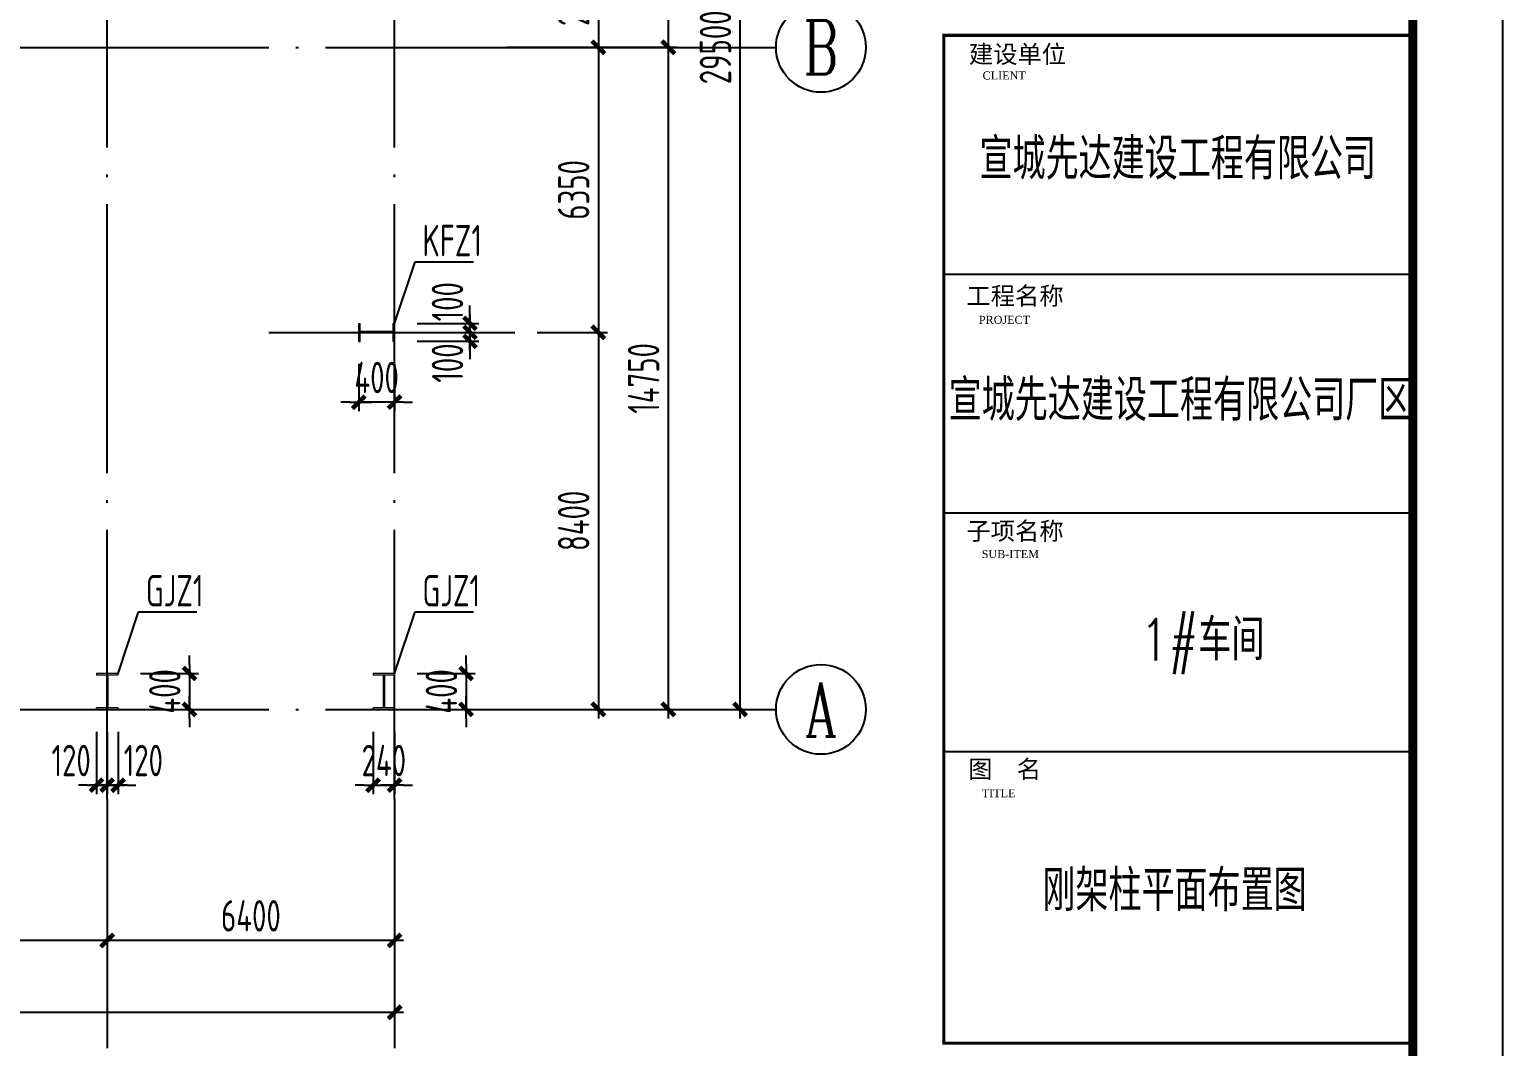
# Model space of a CAD drawing. Extents: x -3102990 to -851544, y -5293060 to -2540151.
# Drawn here: x -2148406 to -2132002, y -2659846 to -2648516 of the extents above; entities that cross this region are included whole.
import ezdxf
from ezdxf.enums import TextEntityAlignment as Align

# ---------------------------------------------------------------- set-up
doc = ezdxf.new("R2010")
doc.units = 0
doc.header["$LTSCALE"] = 1000
doc.header["$PDMODE"] = 1
doc.linetypes.add('DOTE', pattern=[2.42, 2, -0.2, 0.02, -0.2])
doc.layers.get('0').update_dxf_attribs({"linetype": 'CONTINUOUS'})
doc.layers.get('Defpoints').update_dxf_attribs({"linetype": 'CONTINUOUS'})
for name, color, linetype in [('AXIS', 253, 'DOTE'), ('COLU', 7, 'CONTINUOUS'), ('DIM', 3, 'CONTINUOUS'), ('NUM', 7, 'CONTINUOUS'), ('PUB_TEXT', 7, 'CONTINUOUS'), ('PUB_TITLE', 4, 'CONTINUOUS'), ('TEXT', 7, 'CONTINUOUS'), ('WIN', 3, 'CONTINUOUS')]:
    doc.layers.add(name, color=color, linetype=linetype)
doc.layers.add('yichutu', color=7, linetype='CONTINUOUS', true_color=0xffffff, plot=False)
doc.styles.add('GHF', font='times.ttf')
doc.styles.add('HZTXT', font='txt.shx', dxfattribs={"width": 0.7, "height": 300, "bigfont": 'hztxt.shx'})
doc.styles.add('STYLE1', font='simhei.ttf', dxfattribs={"width": 0.8})
doc.styles.add('TSSD_Axis', font='Complex.shx', dxfattribs={"width": 0.7, "bigfont": 'hztxt.shx'})
doc.styles.add('TSSD_Dimension', font='tssdeng.shx', dxfattribs={"width": 0.7, "bigfont": 'Hztxt.shx'})
doc.styles.add('TSSD_Rein', font='Tssdeng.shx', dxfattribs={"width": 0.75, "bigfont": 'hztxt.shx'})
doc.dimstyles.new('TSSD_100_100', dxfattribs={"dimtxt": 350, "dimasz": 100, "dimexe": 100, "dimexo": 250, "dimgap": 100, "dimtad": 1, "dimdec": 0, "dimzin": 0, "dimdsep": 46, "dimtxsty": 'TSSD_Dimension', "dimblk": '_tsdbk', "dimcen": 0, "dimdle": 100, "dimclrt": 7, "dimadec": 0, "dimazin": 0, "dimtfac": 1, "dimtdec": 0, "dimtix": 1, "dimtmove": 2, "dimatfit": 3, "dimldrblk": '_tsdbk', "dimfxl": 250, "dimtolj": 1, "dimtzin": 0, "dimarcsym": 0})
doc.dimstyles.new('TSSD_200_100', dxfattribs={"dimtxt": 350, "dimasz": 100, "dimexe": 100, "dimexo": 250, "dimgap": 100, "dimtad": 1, "dimdec": 0, "dimlfac": 2, "dimzin": 0, "dimdsep": 46, "dimtxsty": 'TSSD_Dimension', "dimblk": 'ARCHTICK', "dimcen": 0, "dimdle": 100, "dimclrt": 7, "dimadec": 0, "dimazin": 0, "dimtfac": 1, "dimtdec": 0, "dimtix": 1, "dimtmove": 2, "dimatfit": 3, "dimfxl": 1, "dimtolj": 1, "dimtzin": 0, "dimarcsym": 0})

# ---------------------------------------------------------------- blocks, each defined once
blk = doc.blocks.new('_ArchTick')
at = {"color": 0, "const_width": 0.5}
blk.add_lwpolyline([(-0.71, -0.71), (0.71, 0.71)], dxfattribs=at)
blk = doc.blocks.new('*D32')
at = {"layer": 'Defpoints', "color": 0, "ltscale": 1.5}
for p in [(-2147540, -2657090), (-2144340, -2657090), (-2147540, -2658665)]:
    blk.add_point(p, dxfattribs=at)
at = {"layer": 'DIM', "color": 0, "lineweight": -2, "ltscale": 1.5}
for p, q in [((-2147540, -2657340), (-2147540, -2658765)), ((-2144340, -2657340), (-2144340, -2658765)), ((-2144240, -2658665), (-2147640, -2658665))]:
    blk.add_line(p, q, dxfattribs=at)
at = {"layer": 'DIM', "color": 0, "lineweight": -2, "ltscale": 1.5, "xscale": 100, "yscale": 100, "zscale": 100, "rotation": 180}
blk.add_blockref('_ArchTick', (-2147540, -2658665), dxfattribs=at)
at = {"layer": 'DIM', "color": 0, "lineweight": -2, "ltscale": 1.5, "xscale": 100, "yscale": 100, "zscale": 100}
blk.add_blockref('_ArchTick', (-2144340, -2658665), dxfattribs=at)
at = {"layer": 'DIM', "color": 7, "ltscale": 1.5, "insert": (-2145940, -2658390), "char_height": 350, "attachment_point": 5, "style": 'TSSD_Dimension'}
blk.add_mtext('\\A1;6400', dxfattribs=at)
blk = doc.blocks.new('*D33')
at = {"layer": 'Defpoints', "color": 0, "ltscale": 1.5}
for p in [(-2151940, -2657090), (-2147540, -2657090), (-2151940, -2658665)]:
    blk.add_point(p, dxfattribs=at)
at = {"layer": 'DIM', "color": 0, "lineweight": -2, "ltscale": 1.5}
for p, q in [((-2151940, -2657340), (-2151940, -2658765)), ((-2147540, -2657340), (-2147540, -2658765)), ((-2147440, -2658665), (-2152040, -2658665))]:
    blk.add_line(p, q, dxfattribs=at)
at = {"layer": 'DIM', "color": 0, "lineweight": -2, "ltscale": 1.5, "xscale": 100, "yscale": 100, "zscale": 100, "rotation": 180}
blk.add_blockref('_ArchTick', (-2151940, -2658665), dxfattribs=at)
at = {"layer": 'DIM', "color": 0, "lineweight": -2, "ltscale": 1.5, "xscale": 100, "yscale": 100, "zscale": 100}
blk.add_blockref('_ArchTick', (-2147540, -2658665), dxfattribs=at)
at = {"layer": 'DIM', "color": 7, "ltscale": 1.5, "insert": (-2149740, -2658390), "char_height": 350, "attachment_point": 5, "style": 'TSSD_Dimension'}
blk.add_mtext('\\A1;8800', dxfattribs=at)
blk = doc.blocks.new('*D52')
at = {"layer": 'Defpoints', "color": 0, "ltscale": 1.5}
for p in [(-2220340, -2657090), (-2144340, -2657090), (-2144340, -2659465)]:
    blk.add_point(p, dxfattribs=at)
at = {"layer": 'DIM', "color": 0, "lineweight": -2, "ltscale": 1.5}
for p, q in [((-2220340, -2657340), (-2220340, -2659565)), ((-2144340, -2657340), (-2144340, -2659565)), ((-2220440, -2659465), (-2144240, -2659465))]:
    blk.add_line(p, q, dxfattribs=at)
at = {"layer": 'DIM', "color": 0, "lineweight": -2, "ltscale": 1.5, "xscale": 100, "yscale": 100, "zscale": 100, "rotation": 180}
blk.add_blockref('_ArchTick', (-2220340, -2659465), dxfattribs=at)
at = {"layer": 'DIM', "color": 0, "lineweight": -2, "ltscale": 1.5, "xscale": 100, "yscale": 100, "zscale": 100}
blk.add_blockref('_ArchTick', (-2144340, -2659465), dxfattribs=at)
at = {"layer": 'DIM', "color": 7, "ltscale": 1.5, "insert": (-2182340, -2659190), "char_height": 350, "attachment_point": 5, "style": 'TSSD_Dimension'}
blk.add_mtext('\\A1;152000', dxfattribs=at)
blk = doc.blocks.new('ts_axno')
at = {"color": 0, "linetype": 'ByBlock', "lineweight": -2}
blk.add_circle((0, 0), 0.5, dxfattribs=at)
at = {"color": 0, "linetype": 'ByBlock', "lineweight": -2, "style": 'TSSD_Axis', "width": 0.7}
blk.add_attdef('A', text='', height=0.6, dxfattribs=at).set_placement((0, 0), align=Align.MIDDLE_CENTER)
blk = doc.blocks.new('*D56')
at = {"layer": 'Defpoints', "color": 0, "ltscale": 1.5}
for p in [(-2143340, -2641340), (-2143340, -2648715), (-2141292, -2648715)]:
    blk.add_point(p, dxfattribs=at)
at = {"layer": 'DIM', "color": 0, "lineweight": -2, "ltscale": 1.5}
for p, q in [((-2141292, -2641240), (-2141292, -2648815)), ((-2143090, -2641340), (-2141192, -2641340)), ((-2143090, -2648715), (-2141192, -2648715))]:
    blk.add_line(p, q, dxfattribs=at)
at = {"layer": 'DIM', "color": 0, "lineweight": -2, "ltscale": 1.5, "xscale": 100, "yscale": 100, "zscale": 100}
for p, rotation in [((-2141292, -2641340), 90), ((-2141292, -2648715), 270)]:
    blk.add_blockref('_ArchTick', p, dxfattribs=dict(at, rotation=rotation))
at = {"layer": 'DIM', "color": 7, "ltscale": 1.5, "insert": (-2141567, -2645028), "char_height": 350, "attachment_point": 5, "rotation": 90, "style": 'TSSD_Dimension'}
blk.add_mtext('\\A1;14750', dxfattribs=at)
blk = doc.blocks.new('*D57')
at = {"layer": 'Defpoints', "color": 0, "ltscale": 1.5}
for p in [(-2143340, -2648715), (-2143340, -2656090), (-2141292, -2656090)]:
    blk.add_point(p, dxfattribs=at)
at = {"layer": 'DIM', "color": 0, "lineweight": -2, "ltscale": 1.5}
for p, q in [((-2141292, -2648615), (-2141292, -2656190)), ((-2143090, -2648715), (-2141192, -2648715)), ((-2143090, -2656090), (-2141192, -2656090))]:
    blk.add_line(p, q, dxfattribs=at)
at = {"layer": 'DIM', "color": 0, "lineweight": -2, "ltscale": 1.5, "xscale": 100, "yscale": 100, "zscale": 100}
for p, rotation in [((-2141292, -2648715), 90), ((-2141292, -2656090), 270)]:
    blk.add_blockref('_ArchTick', p, dxfattribs=dict(at, rotation=rotation))
at = {"layer": 'DIM', "color": 7, "ltscale": 1.5, "insert": (-2141567, -2652403), "char_height": 350, "attachment_point": 5, "rotation": 90, "style": 'TSSD_Dimension'}
blk.add_mtext('\\A1;14750', dxfattribs=at)
blk = doc.blocks.new('*D58')
at = {"layer": 'Defpoints', "color": 0, "ltscale": 1.5}
for p in [(-2143340, -2641340), (-2140492, -2641340), (-2143340, -2656090)]:
    blk.add_point(p, dxfattribs=at)
at = {"layer": 'DIM', "color": 0, "lineweight": -2, "ltscale": 1.5}
for p, q in [((-2140492, -2656190), (-2140492, -2641240)), ((-2143090, -2641340), (-2140392, -2641340)), ((-2143090, -2656090), (-2140392, -2656090))]:
    blk.add_line(p, q, dxfattribs=at)
at = {"layer": 'DIM', "color": 0, "lineweight": -2, "ltscale": 1.5, "xscale": 100, "yscale": 100, "zscale": 100}
for p, rotation in [((-2140492, -2641340), 90), ((-2140492, -2656090), 270)]:
    blk.add_blockref('_ArchTick', p, dxfattribs=dict(at, rotation=rotation))
at = {"layer": 'DIM', "color": 7, "ltscale": 1.5, "insert": (-2140767, -2648715), "char_height": 350, "attachment_point": 5, "rotation": 90, "style": 'TSSD_Dimension'}
blk.add_mtext('\\A1;29500', dxfattribs=at)
blk = doc.blocks.new('_tsdbk')
blk.add_line((-1, 0), (1.5, 0))
blk.add_lwpolyline([(-0.7, -0.7, 0.5, 0.5, 0), (0.7, 0.7, 0.5, 0.5, 0)], format="xyseb")
blk = doc.blocks.new('*D764')
at = {"layer": 'Defpoints', "color": 0}
for p in [(-2147660, -2656090), (-2147540, -2656090), (-2147540, -2656935)]:
    blk.add_point(p, dxfattribs=at)
at = {"layer": 'DIM', "color": 0, "lineweight": -2}
for p, q in [((-2147660, -2656340), (-2147660, -2657035)), ((-2147540, -2656340), (-2147540, -2657035)), ((-2147760, -2656935), (-2147860, -2656935)), ((-2147660, -2656935), (-2147540, -2656935)), ((-2147440, -2656935), (-2147340, -2656935))]:
    blk.add_line(p, q, dxfattribs=at)
at = {"layer": 'DIM', "color": 0, "lineweight": -2, "xscale": 100, "yscale": 100, "zscale": 100}
blk.add_blockref('_tsdbk', (-2147660, -2656935), dxfattribs=at)
at = {"layer": 'DIM', "color": 0, "lineweight": -2, "xscale": 100, "yscale": 100, "zscale": 100, "rotation": 180}
blk.add_blockref('_tsdbk', (-2147540, -2656935), dxfattribs=at)
at = {"layer": 'DIM', "color": 7, "insert": (-2147942, -2656660), "char_height": 350, "attachment_point": 5, "style": 'TSSD_Dimension'}
blk.add_mtext('\\A1;120', dxfattribs=at)
blk = doc.blocks.new('*D765')
at = {"layer": 'Defpoints', "color": 0}
for p in [(-2147420, -2655690), (-2147420, -2656090), (-2146624, -2656090)]:
    blk.add_point(p, dxfattribs=at)
at = {"layer": 'DIM', "color": 0, "lineweight": -2}
for p, q in [((-2146624, -2655590), (-2146624, -2655490)), ((-2147170, -2655690), (-2146524, -2655690)), ((-2146624, -2655690), (-2146624, -2656090)), ((-2147170, -2656090), (-2146524, -2656090)), ((-2146624, -2656190), (-2146624, -2656290))]:
    blk.add_line(p, q, dxfattribs=at)
at = {"layer": 'DIM', "color": 0, "lineweight": -2, "xscale": 100, "yscale": 100, "zscale": 100}
for p, rotation in [((-2146624, -2655690), 270), ((-2146624, -2656090), 90)]:
    blk.add_blockref('_tsdbk', p, dxfattribs=dict(at, rotation=rotation))
at = {"layer": 'DIM', "color": 7, "insert": (-2146899, -2655890), "char_height": 350, "attachment_point": 5, "rotation": 90, "style": 'TSSD_Dimension'}
blk.add_mtext('\\A1;400', dxfattribs=at)
blk = doc.blocks.new('*D768')
at = {"layer": 'Defpoints', "color": 0}
for p in [(-2147540, -2656090), (-2147420, -2656090), (-2147420, -2656935)]:
    blk.add_point(p, dxfattribs=at)
at = {"layer": 'DIM', "color": 0, "lineweight": -2}
for p, q in [((-2147540, -2656340), (-2147540, -2657035)), ((-2147420, -2656340), (-2147420, -2657035)), ((-2147640, -2656935), (-2147740, -2656935)), ((-2147540, -2656935), (-2147420, -2656935)), ((-2147320, -2656935), (-2147220, -2656935))]:
    blk.add_line(p, q, dxfattribs=at)
at = {"layer": 'DIM', "color": 0, "lineweight": -2, "xscale": 100, "yscale": 100, "zscale": 100}
blk.add_blockref('_tsdbk', (-2147540, -2656935), dxfattribs=at)
at = {"layer": 'DIM', "color": 0, "lineweight": -2, "xscale": 100, "yscale": 100, "zscale": 100, "rotation": 180}
blk.add_blockref('_tsdbk', (-2147420, -2656935), dxfattribs=at)
at = {"layer": 'DIM', "color": 7, "insert": (-2147138, -2656660), "char_height": 350, "attachment_point": 5, "style": 'TSSD_Dimension'}
blk.add_mtext('\\A1;120', dxfattribs=at)
blk = doc.blocks.new('*D770')
at = {"layer": 'Defpoints', "color": 0}
for p in [(-2144580, -2656090), (-2144340, -2656090), (-2144340, -2656935)]:
    blk.add_point(p, dxfattribs=at)
at = {"layer": 'DIM', "color": 0, "lineweight": -2}
for p, q in [((-2144580, -2656340), (-2144580, -2657035)), ((-2144340, -2656340), (-2144340, -2657035)), ((-2144680, -2656935), (-2144780, -2656935)), ((-2144580, -2656935), (-2144340, -2656935)), ((-2144240, -2656935), (-2144140, -2656935))]:
    blk.add_line(p, q, dxfattribs=at)
at = {"layer": 'DIM', "color": 0, "lineweight": -2, "xscale": 100, "yscale": 100, "zscale": 100}
blk.add_blockref('_tsdbk', (-2144580, -2656935), dxfattribs=at)
at = {"layer": 'DIM', "color": 0, "lineweight": -2, "xscale": 100, "yscale": 100, "zscale": 100, "rotation": 180}
blk.add_blockref('_tsdbk', (-2144340, -2656935), dxfattribs=at)
at = {"layer": 'DIM', "color": 7, "insert": (-2144460, -2656660), "char_height": 350, "attachment_point": 5, "style": 'TSSD_Dimension'}
blk.add_mtext('\\A1;240', dxfattribs=at)
blk = doc.blocks.new('*D771')
at = {"layer": 'Defpoints', "color": 0}
for p in [(-2144340, -2655690), (-2144340, -2656090), (-2143544, -2656090)]:
    blk.add_point(p, dxfattribs=at)
at = {"layer": 'DIM', "color": 0, "lineweight": -2}
for p, q in [((-2143544, -2655590), (-2143544, -2655490)), ((-2144090, -2655690), (-2143444, -2655690)), ((-2143544, -2655690), (-2143544, -2656090)), ((-2144090, -2656090), (-2143444, -2656090)), ((-2143544, -2656190), (-2143544, -2656290))]:
    blk.add_line(p, q, dxfattribs=at)
at = {"layer": 'DIM', "color": 0, "lineweight": -2, "xscale": 100, "yscale": 100, "zscale": 100}
for p, rotation in [((-2143544, -2655690), 270), ((-2143544, -2656090), 90)]:
    blk.add_blockref('_tsdbk', p, dxfattribs=dict(at, rotation=rotation))
at = {"layer": 'DIM', "color": 7, "insert": (-2143819, -2655890), "char_height": 350, "attachment_point": 5, "rotation": 90, "style": 'TSSD_Dimension'}
blk.add_mtext('\\A1;400', dxfattribs=at)
blk = doc.blocks.new('*D1176')
at = {"layer": 'Defpoints', "color": 0}
for p in [(-2144740, -2651990), (-2144340, -2651990), (-2144740, -2652668)]:
    blk.add_point(p, dxfattribs=at)
at = {"layer": 'DIM', "color": 0, "lineweight": -2}
for p, q in [((-2144740, -2652240), (-2144740, -2652768)), ((-2144340, -2652240), (-2144340, -2652768)), ((-2144840, -2652668), (-2144940, -2652668)), ((-2144340, -2652668), (-2144740, -2652668)), ((-2144240, -2652668), (-2144140, -2652668))]:
    blk.add_line(p, q, dxfattribs=at)
at = {"layer": 'DIM', "color": 0, "lineweight": -2, "xscale": 100, "yscale": 100, "zscale": 100}
blk.add_blockref('_tsdbk', (-2144740, -2652668), dxfattribs=at)
at = {"layer": 'DIM', "color": 0, "lineweight": -2, "xscale": 100, "yscale": 100, "zscale": 100, "rotation": 180}
blk.add_blockref('_tsdbk', (-2144340, -2652668), dxfattribs=at)
at = {"layer": 'DIM', "color": 7, "insert": (-2144540, -2652393), "char_height": 350, "attachment_point": 5, "style": 'TSSD_Dimension'}
blk.add_mtext('\\A1;400', dxfattribs=at)
blk = doc.blocks.new('*D1177')
at = {"layer": 'Defpoints', "color": 0}
for p in [(-2144340, -2651790), (-2144340, -2651890), (-2143501, -2651890)]:
    blk.add_point(p, dxfattribs=at)
at = {"layer": 'DIM', "color": 0, "lineweight": -2}
for p, q in [((-2143501, -2651690), (-2143501, -2651590)), ((-2144090, -2651790), (-2143401, -2651790)), ((-2144090, -2651890), (-2143401, -2651890)), ((-2143501, -2651790), (-2143501, -2651890)), ((-2143501, -2651990), (-2143501, -2652090))]:
    blk.add_line(p, q, dxfattribs=at)
at = {"layer": 'DIM', "color": 0, "lineweight": -2, "xscale": 100, "yscale": 100, "zscale": 100}
for p, rotation in [((-2143501, -2651790), 270), ((-2143501, -2651890), 90)]:
    blk.add_blockref('_tsdbk', p, dxfattribs=dict(at, rotation=rotation))
at = {"layer": 'DIM', "color": 7, "insert": (-2143751, -2651549), "char_height": 350, "attachment_point": 5, "rotation": 90, "style": 'TSSD_Dimension'}
blk.add_mtext('\\A1;100', dxfattribs=at)
blk = doc.blocks.new('*D1178')
at = {"layer": 'Defpoints', "color": 0}
for p in [(-2144340, -2651890), (-2144340, -2651990), (-2143501, -2651990)]:
    blk.add_point(p, dxfattribs=at)
at = {"layer": 'DIM', "color": 0, "lineweight": -2}
for p, q in [((-2143501, -2651790), (-2143501, -2651690)), ((-2144090, -2651890), (-2143401, -2651890)), ((-2143501, -2651890), (-2143501, -2651990)), ((-2144090, -2651990), (-2143401, -2651990)), ((-2143501, -2652090), (-2143501, -2652190))]:
    blk.add_line(p, q, dxfattribs=at)
at = {"layer": 'DIM', "color": 0, "lineweight": -2, "xscale": 100, "yscale": 100, "zscale": 100}
for p, rotation in [((-2143501, -2651890), 270), ((-2143501, -2651990), 90)]:
    blk.add_blockref('_tsdbk', p, dxfattribs=dict(at, rotation=rotation))
at = {"layer": 'DIM', "color": 7, "insert": (-2143751, -2652232), "char_height": 350, "attachment_point": 5, "rotation": 90, "style": 'TSSD_Dimension'}
blk.add_mtext('\\A1;100', dxfattribs=at)
blk = doc.blocks.new('*D1187')
at = {"layer": 'Defpoints', "color": 0, "ltscale": 1.5}
for p in [(-2143003, -2647590), (-2143003, -2648715), (-2142071, -2648715)]:
    blk.add_point(p, dxfattribs=at)
at = {"layer": 'DIM', "color": 0, "lineweight": -2, "ltscale": 1.5}
for p, q in [((-2142071, -2647490), (-2142071, -2648815)), ((-2142753, -2647590), (-2141971, -2647590)), ((-2142753, -2648715), (-2141971, -2648715))]:
    blk.add_line(p, q, dxfattribs=at)
at = {"layer": 'DIM', "color": 0, "lineweight": -2, "ltscale": 1.5, "xscale": 100, "yscale": 100, "zscale": 100}
for p, rotation in [((-2142071, -2647590), 90), ((-2142071, -2648715), 270)]:
    blk.add_blockref('_ArchTick', p, dxfattribs=dict(at, rotation=rotation))
at = {"layer": 'DIM', "color": 7, "ltscale": 1.5, "insert": (-2142346, -2648153), "char_height": 350, "attachment_point": 5, "rotation": 90, "style": 'TSSD_Dimension'}
blk.add_mtext('\\A1;2250', dxfattribs=at)
blk = doc.blocks.new('*D1188')
at = {"layer": 'Defpoints', "color": 0, "ltscale": 1.5}
for p in [(-2143003, -2648715), (-2143003, -2651890), (-2142071, -2651890)]:
    blk.add_point(p, dxfattribs=at)
at = {"layer": 'DIM', "color": 0, "lineweight": -2, "ltscale": 1.5}
for p, q in [((-2142071, -2648615), (-2142071, -2651990)), ((-2142753, -2648715), (-2141971, -2648715)), ((-2142753, -2651890), (-2141971, -2651890))]:
    blk.add_line(p, q, dxfattribs=at)
at = {"layer": 'DIM', "color": 0, "lineweight": -2, "ltscale": 1.5, "xscale": 100, "yscale": 100, "zscale": 100}
for p, rotation in [((-2142071, -2648715), 90), ((-2142071, -2651890), 270)]:
    blk.add_blockref('_ArchTick', p, dxfattribs=dict(at, rotation=rotation))
at = {"layer": 'DIM', "color": 7, "ltscale": 1.5, "insert": (-2142346, -2650303), "char_height": 350, "attachment_point": 5, "rotation": 90, "style": 'TSSD_Dimension'}
blk.add_mtext('\\A1;6350', dxfattribs=at)
blk = doc.blocks.new('*D1189')
at = {"layer": 'Defpoints', "color": 0, "ltscale": 1.5}
for p in [(-2143003, -2651890), (-2143003, -2656090), (-2142071, -2656090)]:
    blk.add_point(p, dxfattribs=at)
at = {"layer": 'DIM', "color": 0, "lineweight": -2, "ltscale": 1.5}
for p, q in [((-2142753, -2651890), (-2141971, -2651890)), ((-2142071, -2651790), (-2142071, -2656190)), ((-2142753, -2656090), (-2141971, -2656090))]:
    blk.add_line(p, q, dxfattribs=at)
at = {"layer": 'DIM', "color": 0, "lineweight": -2, "ltscale": 1.5, "xscale": 100, "yscale": 100, "zscale": 100}
for p, rotation in [((-2142071, -2651890), 90), ((-2142071, -2656090), 270)]:
    blk.add_blockref('_ArchTick', p, dxfattribs=dict(at, rotation=rotation))
at = {"layer": 'DIM', "color": 7, "ltscale": 1.5, "insert": (-2142346, -2653990), "char_height": 350, "attachment_point": 5, "rotation": 90, "style": 'TSSD_Dimension'}
blk.add_mtext('\\A1;8400', dxfattribs=at)
blk = doc.blocks.new('A$C16496DF1')
at = {"layer": 'PUB_TITLE', "color": 4}
for p, q in [((97879, 21662), (103100, 21662)), ((97879, 19003), (103100, 19003)), ((97879, 16343), (103100, 16343))]:
    blk.add_line(p, q, dxfattribs=at)
at = {"layer": 'PUB_TITLE'}
blk.add_lwpolyline([(0, 0), (0, 42000), (104100, 42000), (104100, 0)], close=True, dxfattribs=at)
at = {"layer": 'PUB_TITLE', "const_width": 100}
blk.add_lwpolyline([(103100, 1000), (103100, 41000), (713, 41000), (713, 1000), (103100, 1000)], dxfattribs=at)
at = {"layer": 'PUB_TITLE', "color": 4, "const_width": 35.1}
blk.add_lwpolyline([(97879, 24321), (103100, 24321), (103100, 13093), (97879, 13093)], close=True, dxfattribs=at)
at = {"layer": 'PUB_TEXT'}
for s, height, style, p in [('建设单位', 198.6, 'STYLE1', (98157, 24012)), ('CLIENT', 89.4, 'GHF', (98310, 23829)), ('工程名称', 198.6, 'STYLE1', (98129, 21319)), ('PROJECT', 89.4, 'GHF', (98268, 21107)), ('子项名称', 198.6, 'STYLE1', (98129, 18700)), ('SUB-ITEM', 89.4, 'GHF', (98300, 18498)), ('图  名', 198.6, 'STYLE1', (98149, 16047)), ('TITLE', 89.4, 'GHF', (98301, 15834))]:
    blk.add_text(s, height=height, dxfattribs=dict(at, style=style)).set_placement(p)
at = {"layer": 'WIN', "color": 6, "style": 'HZTXT', "width": 0.8}
for s, p in [('宣城先达建设工程有限公司', (98275, 22715)), ('宣城先达建设工程有限公司厂区', (97932, 20027)), ('1#车间', (100066, 17358))]:
    blk.add_text(s, height=460, dxfattribs=at).set_placement(p)
blk = doc.blocks.new('yct-1041-420-104100-42000-100-2006.0')
at = {"layer": 'yichutu', "color": 7, "true_color": 0xffffff}
blk.add_lwpolyline([(0, 0), (0, 42000), (104100, 42000), (104100, 0)], close=True, dxfattribs=at)

msp = doc.modelspace()

# ---------------------------------------------------------------- linework, layer by layer
at = {"layer": 'AXIS', "ltscale": 1.5}
for p, q in [((-2147539.79, -2657090.5), (-2147539.79, -2640340.5)), ((-2144339.79, -2657090.5), (-2144339.79, -2640340.5)), ((-2221339.79, -2648715.5), (-2143339.79, -2648715.5)), ((-2145739.79, -2651890.5), (-2143002.86, -2651890.5)), ((-2221339.79, -2656090.5), (-2143339.79, -2656090.5))]:
    msp.add_line(p, q, dxfattribs=at)
at = {"layer": 'COLU', "lineweight": 5}
for p, q in [((-2144739.79, -2651990.5), (-2144739.79, -2651790.5)), ((-2144739.79, -2651790.5), (-2144721.79, -2651790.5)), ((-2144721.79, -2651990.5), (-2144721.79, -2651790.5)), ((-2144357.79, -2651882.5), (-2144721.79, -2651882.5)), ((-2144357.79, -2651898.5), (-2144721.79, -2651898.5)), ((-2144357.79, -2651990.5), (-2144357.79, -2651790.5)), ((-2144339.79, -2651790.5), (-2144357.79, -2651790.5)), ((-2144339.79, -2651990.5), (-2144339.79, -2651790.5)), ((-2144739.79, -2651990.5), (-2144721.79, -2651990.5)), ((-2144357.79, -2651990.5), (-2144339.79, -2651990.5)), ((-2147419.79, -2655690.5), (-2147659.79, -2655690.5)), ((-2147659.79, -2655690.5), (-2147659.79, -2655708.5)), ((-2147419.79, -2655708.5), (-2147659.79, -2655708.5)), ((-2147547.79, -2655708.5), (-2147547.79, -2656072.5)), ((-2147531.79, -2655708.5), (-2147531.79, -2656072.5)), ((-2147419.79, -2655708.5), (-2147419.79, -2655690.5)), ((-2144339.79, -2655690.5), (-2144579.79, -2655690.5)), ((-2144579.79, -2655690.5), (-2144579.79, -2655708.5)), ((-2144339.79, -2655708.5), (-2144579.79, -2655708.5)), ((-2144467.79, -2655708.5), (-2144467.79, -2656072.5)), ((-2144451.79, -2655708.5), (-2144451.79, -2656072.5)), ((-2144339.79, -2655708.5), (-2144339.79, -2655690.5)), ((-2147419.79, -2656072.5), (-2147659.79, -2656072.5)), ((-2147659.79, -2656090.5), (-2147659.79, -2656072.5)), ((-2147419.79, -2656090.5), (-2147659.79, -2656090.5)), ((-2147419.79, -2656090.5), (-2147419.79, -2656072.5)), ((-2144339.79, -2656072.5), (-2144579.79, -2656072.5)), ((-2144579.79, -2656090.5), (-2144579.79, -2656072.5)), ((-2144339.79, -2656090.5), (-2144579.79, -2656090.5)), ((-2144339.79, -2656090.5), (-2144339.79, -2656072.5))]:
    msp.add_line(p, q, dxfattribs=at)
at = {"layer": 'NUM', "ltscale": 1.5}
for p, q in [((-2143339.79, -2648715.5), (-2140092.24, -2648715.5)), ((-2143339.79, -2656090.5), (-2140092.24, -2656090.5)), ((-2147539.79, -2657090.5), (-2147539.79, -2659865.5)), ((-2144339.79, -2657090.5), (-2144339.79, -2659865.5))]:
    msp.add_line(p, q, dxfattribs=at)
at = {"layer": 'NUM'}
for p, q in [((-2144339.79, -2651790.5), (-2144110.38, -2651104.78)), ((-2144110.38, -2651104.78), (-2143461.34, -2651104.78)), ((-2147419.79, -2655690.5), (-2147190.38, -2655004.78)), ((-2147190.38, -2655004.78), (-2146541.34, -2655004.78)), ((-2144339.79, -2655690.5), (-2144110.38, -2655004.78)), ((-2144110.38, -2655004.78), (-2143461.34, -2655004.78))]:
    msp.add_line(p, q, dxfattribs=at)

# ---------------------------------------------------------------- block references
at = {"ltscale": 1.5}
msp.add_blockref('A$C16496DF1', (-2236101.86, -2672902.4), dxfattribs=at)
at = {"layer": 'NUM'}
ref = msp.add_blockref('ts_axno', (-2139592.24, -2648715.5), dxfattribs=dict(at, xscale=1000, yscale=1000, zscale=1000))
ref.add_attrib('B', 'B', dxfattribs={"height": 600, "style": 'TSSD_Axis', "width": 0.7}).set_placement((-2139592.24, -2648715.5), align=Align.MIDDLE_CENTER)
ref = msp.add_blockref('ts_axno', (-2139592.24, -2656090.5), dxfattribs=dict(at, xscale=1000, yscale=1000, zscale=1000))
ref.add_attrib('A', 'A', dxfattribs={"height": 600, "style": 'TSSD_Axis', "width": 0.7}).set_placement((-2139592.24, -2656090.5), align=Align.MIDDLE_CENTER)
at = {"layer": 'yichutu'}
msp.add_blockref('yct-1041-420-104100-42000-100-2006.0', (-2236101.86, -2672902.4), dxfattribs=at)

# ---------------------------------------------------------------- texts
at = {"layer": 'TEXT', "style": 'TSSD_Rein', "width": 0.7}
for s, p in [('KFZ1', (-2144030.25, -2651042.98)), ('GJZ1', (-2147110.25, -2654942.98)), ('GJZ1', (-2144030.25, -2654942.98))]:
    msp.add_text(s, height=350, dxfattribs=at).set_placement(p)
at = {"layer": 'WIN', "color": 3, "style": 'HZTXT', "width": 0.8}
msp.add_text('刚架柱平面布置图', height=460, dxfattribs=at).set_placement((-2135654.57, -2658337.91), align=Align.CENTER)

# ---------------------------------------------------------------- dimensions: what is measured, and where the dimension line sits
at = {"layer": 'DIM', "ltscale": 1.5}
for base, p1, p2, angle, picture, middle in [((-2141292.24, -2648715.5), (-2143339.79, -2641340.5), (-2143339.79, -2648715.5), 270, '*D56', (-2141567.24, -2645028)), ((-2140492.24, -2641340.5), (-2143339.79, -2656090.5), (-2143339.79, -2641340.5), 270, '*D58', (-2140767.24, -2648715.5)), ((-2142071.05, -2648715.5), (-2143002.86, -2647590.5), (-2143002.86, -2648715.5), 90, '*D1187', (-2142346.05, -2648153)), ((-2141292.24, -2656090.5), (-2143339.79, -2648715.5), (-2143339.79, -2656090.5), 270, '*D57', (-2141567.24, -2652403)), ((-2142071.05, -2651890.5), (-2143002.86, -2648715.5), (-2143002.86, -2651890.5), 90, '*D1188', (-2142346.05, -2650303)), ((-2142071.05, -2656090.5), (-2143002.86, -2651890.5), (-2143002.86, -2656090.5), 90, '*D1189', (-2142346.05, -2653990.5)), ((-2144339.79, -2659465.5), (-2220339.79, -2657090.5), (-2144339.79, -2657090.5), 180, '*D52', (-2182339.79, -2659190.5)), ((-2151939.79, -2658665.5), (-2147539.79, -2657090.5), (-2151939.79, -2657090.5), 180, '*D33', (-2149739.79, -2658390.5)), ((-2147539.79, -2658665.5), (-2144339.79, -2657090.5), (-2147539.79, -2657090.5), 180, '*D32', (-2145939.79, -2658390.5))]:
    dim = msp.add_linear_dim(base=base, p1=p1, p2=p2, angle=angle, dimstyle='TSSD_200_100', dxfattribs=at)
    dim.commit()
    dim.dimension.update_dxf_attribs({"geometry": picture, "text_midpoint": middle})
at = {"layer": 'DIM'}
for base, p1, p2, picture, middle in [((-2143501.2, -2651890.5), (-2144339.79, -2651790.5), (-2144339.79, -2651890.5), '*D1177', (-2143751.2, -2651548.58)), ((-2143501.2, -2651990.5), (-2144339.79, -2651890.5), (-2144339.79, -2651990.5), '*D1178', (-2143751.2, -2652232.42))]:
    dim = msp.add_linear_dim(base=base, p1=p1, p2=p2, angle=90, dimstyle='TSSD_100_100', dxfattribs=at)
    dim.commit()
    dim.dimension.update_dxf_attribs({"geometry": picture, "text_midpoint": middle, "dimtype": 160})
for base, p1, p2, picture, middle in [((-2144739.79, -2652668.29), (-2144339.79, -2651990.5), (-2144739.79, -2651990.5), '*D1176', (-2144539.79, -2652393.29)), ((-2144339.79, -2656935.01), (-2144579.79, -2656090.5), (-2144339.79, -2656090.5), '*D770', (-2144459.79, -2656660.01))]:
    dim = msp.add_linear_dim(base=base, p1=p1, p2=p2, dimstyle='TSSD_100_100', dxfattribs=at)
    dim.commit()
    dim.dimension.update_dxf_attribs({"geometry": picture, "text_midpoint": middle})
for base, p1, p2, picture, middle in [((-2146624.42, -2656090.5), (-2147419.79, -2655690.5), (-2147419.79, -2656090.5), '*D765', (-2146899.42, -2655890.5)), ((-2143544.42, -2656090.5), (-2144339.79, -2655690.5), (-2144339.79, -2656090.5), '*D771', (-2143819.42, -2655890.5))]:
    dim = msp.add_linear_dim(base=base, p1=p1, p2=p2, angle=90, dimstyle='TSSD_100_100', dxfattribs=at)
    dim.commit()
    dim.dimension.update_dxf_attribs({"geometry": picture, "text_midpoint": middle})
for base, p1, p2, picture, middle in [((-2147539.79, -2656935.01), (-2147659.79, -2656090.5), (-2147539.79, -2656090.5), '*D764', (-2147942.03, -2656660.01)), ((-2147419.79, -2656935.01), (-2147539.79, -2656090.5), (-2147419.79, -2656090.5), '*D768', (-2147137.55, -2656660.01))]:
    dim = msp.add_linear_dim(base=base, p1=p1, p2=p2, dimstyle='TSSD_100_100', dxfattribs=at)
    dim.commit()
    dim.dimension.update_dxf_attribs({"geometry": picture, "text_midpoint": middle, "dimtype": 160})

doc.saveas('drawing.dxf')
